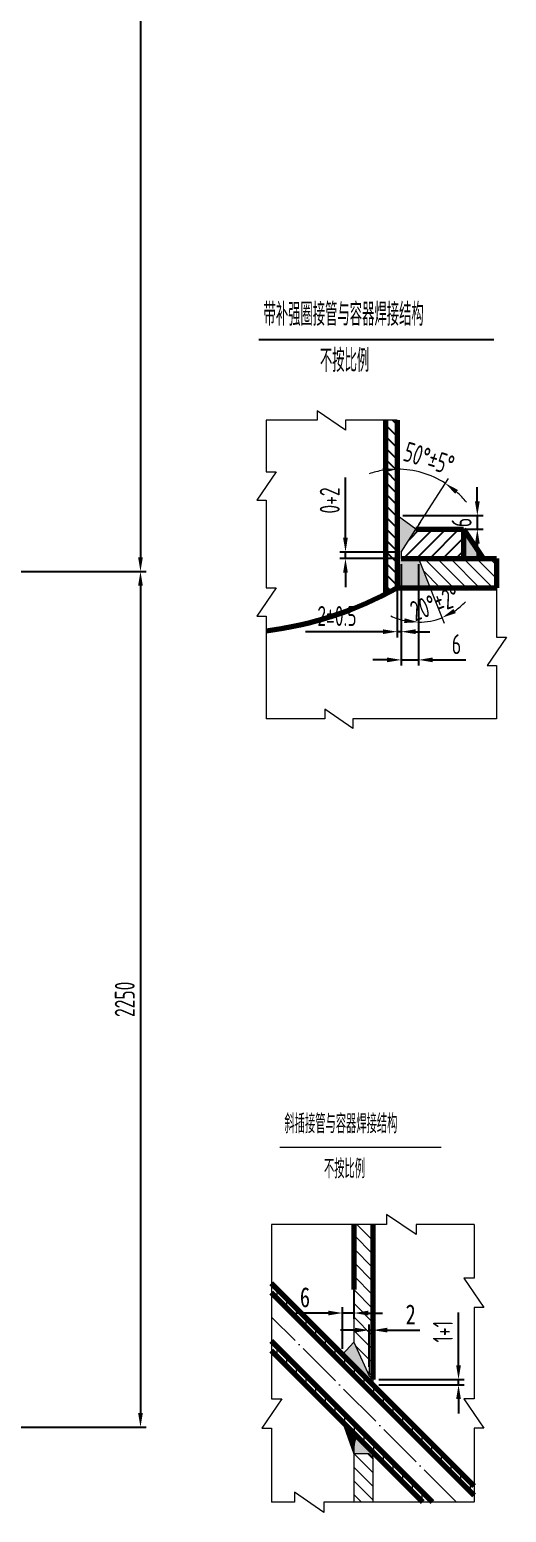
# Model space of a CAD drawing. Header units: millimetres. Extents: x -26868 to -17958, y -12097 to 518.
# Drawn here: x -22413 to -21160, y -8008 to -4110 of the extents above; entities that cross this region are included whole.
import ezdxf

# ---------------------------------------------------------------- set-up
doc = ezdxf.new("R2010")
doc.units = ezdxf.units.MM
doc.linetypes.add('ACAD_ISO04W100', pattern=[30, 24, -3, 0, -3])
for name, color, linetype, lineweight in [('中心线', 1, 'ACAD_ISO04W100', 18), ('标注', 7, 'Continuous', 18), ('粗实线', 4, 'Continuous', 70)]:
    doc.layers.add(name, color=color, linetype=linetype, lineweight=lineweight)
doc.styles.add('HGCAD', font='gbenor.shx', dxfattribs={"width": 0.75, "bigfont": 'gbcbig.shx'})
doc.dimstyles.new('HGCAD$0', dxfattribs={"dimscale": 15, "dimtxt": 3.5, "dimasz": 2.5, "dimexe": 1, "dimexo": 1, "dimgap": 1, "dimtad": 1, "dimdsep": 46, "dimtxsty": 'HGCAD', "dimcen": 0, "dimadec": 1, "dimazin": 0, "dimtfac": 1, "dimtmove": 0, "dimatfit": 1, "dimfxl": 1, "dimarcsym": 0})
doc.dimstyles.new('HGCAD$2', dxfattribs={"dimscale": 15, "dimtxt": 3.5, "dimasz": 2.5, "dimexe": 1, "dimexo": 1, "dimgap": 1, "dimtad": 2, "dimtih": 1, "dimdsep": 46, "dimtxsty": 'HGCAD', "dimcen": 0, "dimazin": 0, "dimtfac": 1, "dimtmove": 0, "dimatfit": 1, "dimfxl": 1, "dimarcsym": 0})

# ---------------------------------------------------------------- blocks, each defined once
blk = doc.blocks.new('*D18')
at = {"layer": 'Defpoints', "color": 0, "ltscale": 15}
for p in [(-23126.5, -1534.6), (-23250.3, -5534.6), (-22121.8, -5534.6)]:
    blk.add_point(p, dxfattribs=at)
at = {"layer": '标注', "color": 0, "lineweight": -2, "ltscale": 15}
for p, q in [((-23111.5, -1534.6), (-22106.8, -1534.6)), ((-22121.8, -1572.1), (-22121.8, -5497.1)), ((-23235.3, -5534.6), (-22106.8, -5534.6))]:
    blk.add_line(p, q, dxfattribs=at)
at = {"layer": '标注', "color": 0, "ltscale": 15}
for points in [[(-22128, -1572.1), (-22115.5, -1572.1), (-22121.8, -1534.6)], [(-22128, -5497.1), (-22115.5, -5497.1), (-22121.8, -5534.6)]]:
    blk.add_solid(points, dxfattribs=at)
at = {"layer": '标注', "color": 0, "ltscale": 15, "insert": (-22163, -3534.6), "char_height": 52.5, "attachment_point": 5, "rotation": 90, "style": 'HGCAD'}
blk.add_mtext('4000', dxfattribs=at)
blk = doc.blocks.new('*D40')
at = {"layer": 'Defpoints', "color": 0, "ltscale": 15}
for p in [(-21447, -5500.3), (-21436.1, -5500.3), (-21447, -5692.8)]:
    blk.add_point(p, dxfattribs=at)
at = {"layer": '标注', "color": 0, "lineweight": -2, "ltscale": 15}
for p, q in [((-21447, -5515.3), (-21447, -5707.8)), ((-21436.1, -5515.3), (-21436.1, -5707.8)), ((-21484.5, -5692.8), (-21688.3, -5692.8)), ((-21436.1, -5692.8), (-21447, -5692.8)), ((-21398.6, -5692.8), (-21361.1, -5692.8))]:
    blk.add_line(p, q, dxfattribs=at)
at = {"layer": '标注', "color": 0, "ltscale": 15}
for points in [[(-21484.5, -5686.5), (-21484.5, -5699), (-21447, -5692.8)], [(-21398.6, -5686.5), (-21398.6, -5699), (-21436.1, -5692.8)]]:
    blk.add_solid(points, dxfattribs=at)
at = {"layer": '标注', "color": 0, "ltscale": 15, "insert": (-21605.2, -5651.5), "char_height": 52.5, "attachment_point": 5, "style": 'HGCAD'}
blk.add_mtext('2%%p0.5', dxfattribs=at)
blk = doc.blocks.new('*D41')
at = {"layer": 'Defpoints', "color": 0, "ltscale": 15}
for p in [(-21436.1, -5500.3), (-21390.7, -5500.3), (-21390.7, -5766.9)]:
    blk.add_point(p, dxfattribs=at)
at = {"layer": '标注', "color": 0, "lineweight": -2, "ltscale": 15}
for p, q in [((-21436.1, -5515.3), (-21436.1, -5781.9)), ((-21390.7, -5515.3), (-21390.7, -5781.9)), ((-21473.6, -5766.9), (-21511.1, -5766.9)), ((-21436.1, -5766.9), (-21390.7, -5766.9)), ((-21353.2, -5766.9), (-21266.1, -5766.9))]:
    blk.add_line(p, q, dxfattribs=at)
at = {"layer": '标注', "color": 0, "ltscale": 15}
for points in [[(-21473.6, -5760.6), (-21473.6, -5773.1), (-21436.1, -5766.9)], [(-21353.2, -5760.6), (-21353.2, -5773.1), (-21390.7, -5766.9)]]:
    blk.add_solid(points, dxfattribs=at)
at = {"layer": '标注', "color": 0, "ltscale": 15, "insert": (-21290.9, -5725.6), "char_height": 52.5, "attachment_point": 5, "style": 'HGCAD'}
blk.add_mtext('6', dxfattribs=at)
blk = doc.blocks.new('*D42')
at = {"layer": 'Defpoints', "color": 0, "ltscale": 15}
for p in [(-21447, -5387.6), (-21397.9, -5423.5), (-21236.2, -5423.5)]:
    blk.add_point(p, dxfattribs=at)
at = {"layer": '标注', "color": 0, "lineweight": -2, "ltscale": 15}
for p, q in [((-21236.2, -5350.1), (-21236.2, -5312.6)), ((-21432, -5387.6), (-21221.2, -5387.6)), ((-21236.2, -5387.6), (-21236.2, -5423.5)), ((-21382.9, -5423.5), (-21221.2, -5423.5)), ((-21236.2, -5461), (-21236.2, -5498.5))]:
    blk.add_line(p, q, dxfattribs=at)
at = {"layer": '标注', "color": 0, "ltscale": 15}
for points in [[(-21242.4, -5350.1), (-21229.9, -5350.1), (-21236.2, -5387.6)], [(-21242.4, -5461), (-21229.9, -5461), (-21236.2, -5423.5)]]:
    blk.add_solid(points, dxfattribs=at)
at = {"layer": '标注', "color": 0, "ltscale": 15, "insert": (-21277.4, -5405.6), "char_height": 52.5, "attachment_point": 5, "rotation": 90, "style": 'HGCAD'}
blk.add_mtext('6', dxfattribs=at)
blk = doc.blocks.new('*D43')
at = {"layer": 'Defpoints', "color": 0, "ltscale": 15}
for p in [(-21436.1, -5483.3), (-21582.8, -5500.3), (-21436.1, -5500.3)]:
    blk.add_point(p, dxfattribs=at)
at = {"layer": '标注', "color": 0, "lineweight": -2, "ltscale": 15}
for p, q in [((-21582.8, -5445.8), (-21582.8, -5287.4)), ((-21451.1, -5483.3), (-21597.8, -5483.3)), ((-21582.8, -5500.3), (-21582.8, -5483.3)), ((-21451.1, -5500.3), (-21597.8, -5500.3)), ((-21582.8, -5537.8), (-21582.8, -5575.3))]:
    blk.add_line(p, q, dxfattribs=at)
at = {"layer": '标注', "color": 0, "ltscale": 15}
for points in [[(-21589.1, -5445.8), (-21576.6, -5445.8), (-21582.8, -5483.3)], [(-21589.1, -5537.8), (-21576.6, -5537.8), (-21582.8, -5500.3)]]:
    blk.add_solid(points, dxfattribs=at)
at = {"layer": '标注', "color": 0, "ltscale": 15, "insert": (-21624.1, -5347.9), "char_height": 52.5, "attachment_point": 5, "rotation": 90, "style": 'HGCAD'}
blk.add_mtext('0+2', dxfattribs=at)
blk = doc.blocks.new('*D44')
at = {"layer": 'Defpoints', "color": 0, "ltscale": 15}
for p in [(-21447, -5137), (-21402.7, -5269.8), (-21397.9, -5423.5), (-21436.1, -5483.3), (-21447, -5577.1)]:
    blk.add_point(p, dxfattribs=at)
at = {"layer": '标注', "color": 0, "ltscale": 15}
blk.add_line((-21389.8, -5410.9), (-21312.4, -5289.9), dxfattribs=at)
for start, end in [(99.1626, 108.3253), (57.3899, 90), (39.0646, 48.2272)]:
    blk.add_arc((-21447, -5500.3), 234.7, start, end, dxfattribs=at)
for points in [[(-21484.9, -5262.3), (-21483.9, -5274.8), (-21447, -5265.6)], [(-21294.4, -5330.2), (-21286.9, -5320.3), (-21320.5, -5302.6)]]:
    blk.add_solid(points, dxfattribs=at)
at = {"layer": '标注', "color": 0, "ltscale": 15, "insert": (-21363.2, -5237.4), "char_height": 52.5, "attachment_point": 5, "rotation": 342.3201, "style": 'HGCAD'}
blk.add_mtext('50%%d%%p5%%d', dxfattribs=at)
blk = doc.blocks.new('*D45')
at = {"layer": 'Defpoints', "color": 0, "ltscale": 15}
for p in [(-21390.7, -5500.3), (-21390.7, -5500.3), (-21390.7, -5602.2), (-21360.3, -5577.1), (-21369.7, -5666.6)]:
    blk.add_point(p, dxfattribs=at)
at = {"layer": '标注', "color": 0, "ltscale": 15}
for p, q in [((-21354.8, -5591.1), (-21323.5, -5670.1)), ((-21390.7, -5617.2), (-21390.7, -5682.9))]:
    blk.add_line(p, q, dxfattribs=at)
for start, end in [(244.3069, 257.1535), (304.44, 317.2866), (270, 291.5935)]:
    blk.add_arc((-21390.7, -5500.3), 167.6, start, end, dxfattribs=at)
for points in [[(-21293, -5644.1), (-21298.9, -5633), (-21329.1, -5656.2)], [(-21427.3, -5657.5), (-21428.7, -5669.9), (-21390.7, -5667.9)]]:
    blk.add_solid(points, dxfattribs=at)
at = {"layer": '标注', "color": 0, "ltscale": 15, "insert": (-21347.7, -5619.1), "char_height": 52.5, "attachment_point": 5, "rotation": 19.9336, "style": 'HGCAD'}
blk.add_mtext('20%%d%%p2%%D', dxfattribs=at)
blk = doc.blocks.new('*D11')
at = {"layer": 'Defpoints', "color": 0, "ltscale": 15}
for p in [(-21560.5, -7392.6), (-21590.5, -7483.9), (-21590.5, -7592.8)]:
    blk.add_point(p, dxfattribs=at)
at = {"layer": '标注', "color": 0, "lineweight": -2, "ltscale": 15}
for p, q in [((-21560.5, -7407.6), (-21560.5, -7498.9)), ((-21590.5, -7577.8), (-21590.5, -7468.9)), ((-21628, -7483.9), (-21713.1, -7483.9)), ((-21560.5, -7483.9), (-21590.5, -7483.9)), ((-21523, -7483.9), (-21485.5, -7483.9))]:
    blk.add_line(p, q, dxfattribs=at)
at = {"layer": '标注', "color": 0, "ltscale": 15}
for points in [[(-21628, -7477.7), (-21628, -7490.2), (-21590.5, -7483.9)], [(-21523, -7477.7), (-21523, -7490.2), (-21560.5, -7483.9)]]:
    blk.add_solid(points, dxfattribs=at)
at = {"layer": '标注', "color": 0, "ltscale": 15, "insert": (-21689.3, -7442.7), "char_height": 52.5, "attachment_point": 5, "style": 'HGCAD'}
blk.add_mtext('\\fFangSong_GB2312;6', dxfattribs=at)
blk = doc.blocks.new('*D12')
at = {"layer": 'Defpoints', "color": 0, "ltscale": 15}
for p in [(-21510.5, -7528.9), (-21520.5, -7640.4), (-21510.5, -7658.6)]:
    blk.add_point(p, dxfattribs=at)
at = {"layer": '标注', "color": 0, "lineweight": -2, "ltscale": 15}
for p, q in [((-21520.5, -7625.4), (-21520.5, -7513.9)), ((-21510.5, -7643.6), (-21510.5, -7513.9)), ((-21558, -7528.9), (-21595.5, -7528.9)), ((-21520.5, -7528.9), (-21510.5, -7528.9)), ((-21473, -7528.9), (-21387.4, -7528.9))]:
    blk.add_line(p, q, dxfattribs=at)
at = {"layer": '标注', "color": 0, "ltscale": 15}
for points in [[(-21558, -7522.6), (-21558, -7535.1), (-21520.5, -7528.9)], [(-21473, -7522.6), (-21473, -7535.1), (-21510.5, -7528.9)]]:
    blk.add_solid(points, dxfattribs=at)
at = {"layer": '标注', "color": 0, "ltscale": 15, "insert": (-21411.4, -7487.6), "char_height": 52.5, "attachment_point": 5, "style": 'HGCAD'}
blk.add_mtext('\\fFangSong_GB2312;2', dxfattribs=at)
blk = doc.blocks.new('*D26')
at = {"layer": 'Defpoints', "color": 0, "ltscale": 15}
for p in [(-21510.5, -7658.6), (-21510.5, -7672.8), (-21285.6, -7672.8)]:
    blk.add_point(p, dxfattribs=at)
at = {"layer": '标注', "color": 0, "lineweight": -2, "ltscale": 15}
for p, q in [((-21285.6, -7621.1), (-21285.6, -7482.4)), ((-21495.5, -7658.6), (-21270.6, -7658.6)), ((-21495.5, -7672.8), (-21270.6, -7672.8)), ((-21285.6, -7672.8), (-21285.6, -7658.6)), ((-21285.6, -7710.3), (-21285.6, -7747.8))]:
    blk.add_line(p, q, dxfattribs=at)
at = {"layer": '标注', "color": 0, "ltscale": 15}
for points in [[(-21291.9, -7621.1), (-21279.4, -7621.1), (-21285.6, -7658.6)], [(-21291.9, -7710.3), (-21279.4, -7710.3), (-21285.6, -7672.8)]]:
    blk.add_solid(points, dxfattribs=at)
at = {"layer": '标注', "color": 0, "ltscale": 15, "insert": (-21326.9, -7533), "char_height": 52.5, "attachment_point": 5, "rotation": 90, "style": 'HGCAD'}
blk.add_mtext('1+1', dxfattribs=at)
blk = doc.blocks.new('*D70')
at = {"layer": 'Defpoints', "color": 0, "ltscale": 15}
for p in [(-22333.3, -5534.6), (-23154.9, -7784.1), (-22121.8, -7784.1)]:
    blk.add_point(p, dxfattribs=at)
at = {"layer": '标注', "color": 0, "lineweight": -2, "ltscale": 15}
for p, q in [((-22318.3, -5534.6), (-22106.8, -5534.6)), ((-22121.8, -5572.1), (-22121.8, -7746.6)), ((-23139.9, -7784.1), (-22106.8, -7784.1))]:
    blk.add_line(p, q, dxfattribs=at)
at = {"layer": '标注', "color": 0, "ltscale": 15}
for points in [[(-22128, -5572.1), (-22115.5, -5572.1), (-22121.8, -5534.6)], [(-22128, -7746.6), (-22115.5, -7746.6), (-22121.8, -7784.1)]]:
    blk.add_solid(points, dxfattribs=at)
at = {"layer": '标注', "color": 0, "ltscale": 15, "insert": (-22163, -6659.3), "char_height": 52.5, "attachment_point": 5, "rotation": 90, "style": 'HGCAD'}
blk.add_mtext('2250', dxfattribs=at)

msp = doc.modelspace()

# ---------------------------------------------------------------- hatches: boundary and pattern name
at = {"linetype": 'ByBlock'}
h = msp.add_hatch(dxfattribs=at)
h.set_pattern_fill('ANSI31', color=256, scale=6.72, angle=90, style=0)
h.set_pattern_definition([(135, (-12161.518, 27597.08), (-15.08683, -15.08683), [])])
h.paths.add_polyline_path([(-21477.733, -5593.483, 0.00905515), (-21447.013, -5577.115), (-21447.013, -5136.957), (-21477.733, -5136.957)])
h = msp.add_hatch(dxfattribs=at)
h.set_pattern_fill('ANSI31', color=256, scale=7.68, style=0)
h.set_pattern_definition([(45, (-12161.518, 27597.08), (-17.242092, 17.242092), [])])
h.paths.add_polyline_path([(-21272.213, -5500.315), (-21272.213, -5423.515), (-21397.878, -5423.515), (-21436.119, -5483.287), (-21436.119, -5500.315)])
msp.add_hatch(color=256, dxfattribs=at).paths.add_polyline_path([(-21272.213, -5423.515), (-21272.213, -5500.315), (-21221.153, -5500.315)])
at = {"layer": '标注', "linetype": 'ByBlock'}
h = msp.add_hatch(color=256, dxfattribs=at)
h.paths.add_polyline_path([(-21390.745, -5500.315), (-21436.119, -5500.315), (-21436.119, -5483.287), (-21397.878, -5423.515), (-21447.013, -5387.602), (-21447.013, -5577.115), (-21360.348, -5577.115)])
h.paths.add_polyline_path([(-21272.213, -5440.809), (-21272.213, -5500.315), (-21221.153, -5500.315)])
h = msp.add_hatch(dxfattribs=at)
h.set_pattern_fill('ANSI31', color=256, scale=7.68, angle=90, style=0)
h.set_pattern_definition([(135, (16133.404, 18509.996), (-17.242092, -17.242092), [])])
h.paths.add_polyline_path([(-21185.893, -5562.7), (-21366.054, -5562.7), (-21360.348, -5577.115), (-21185.893, -5577.115)])
h.paths.add_polyline_path([(-21366.054, -5562.7), (-21185.893, -5562.7), (-21185.893, -5500.315), (-21390.745, -5500.315)])
at = {"layer": '标注', "ltscale": 20}
h = msp.add_hatch(dxfattribs=at)
h.set_pattern_fill('ANSI31', color=256, scale=8, angle=90, style=0)
h.set_pattern_definition([(135, (9377.94, 18071.028), (-17.960512, -17.960512), [])])
h.paths.add_polyline_path([(-21560.482, -7421.765), (-21560.482, -7560.217), (-21520.482, -7648.616), (-21510.482, -7658.616), (-21510.482, -7250.794), (-21560.482, -7250.794)])
h.paths.add_polyline_path([(-21560.482, -7980.805), (-21510.482, -7980.805), (-21510.482, -7863.677), (-21520.482, -7853.677), (-21560.482, -7853.677)])
h = msp.add_hatch(dxfattribs=at)
h.set_pattern_fill('ANSI31', color=256, scale=8, angle=45, style=0)
h.set_pattern_definition([(90, (9377.94, 18071.028), (-25.4, 5e-15), [])])
h.paths.add_polyline_path([(-21776.979, -7406.261), (-21776.979, -7431.01), (-21244.593, -7963.396), (-21244.593, -7938.647)])
h.paths.add_polyline_path([(-21776.979, -7558.289), (-21776.979, -7583.038), (-21379.213, -7980.805), (-21354.464, -7980.805)])
at = {"layer": '标注', "ltscale": 15}
h = msp.add_hatch(color=256, dxfattribs=at)
h.paths.add_polyline_path([(-21520.482, -7853.677), (-21510.482, -7863.677), (-21510.482, -7849.535), (-21553.364, -7806.653, 0.14212881), (-21560.482, -7853.677)])
h.paths.add_polyline_path([(-21560.482, -7560.217), (-21590.482, -7592.758), (-21510.482, -7672.758), (-21510.482, -7658.616), (-21520.482, -7648.616)])
h = msp.add_hatch(dxfattribs=at)
h.set_pattern_fill('_USER', color=256, style=0, pattern_type=0)
h.set_pattern_definition([(0, (-28270.0149, -12490.1943), (0, 1), [])])
h.paths.add_polyline_path([(-21590.482, -7769.535), (-21560.482, -7853.677, -0.14212881), (-21553.364, -7806.653)])

# ---------------------------------------------------------------- linework, layer by layer
at = {"linetype": 'ByBlock', "lineweight": -3}
msp.add_line((-21810.74, -4924.951), (-21192.388, -4924.951), dxfattribs=at)
at = {"layer": '中心线', "ltscale": 5}
msp.add_line((-21290.824, -7980.805), (-21776.979, -7494.65), dxfattribs=at)
at = {"layer": '标注', "linetype": 'ByBlock'}
for p, q in [((-21656.872, -5136.957), (-21791.382, -5136.957)), ((-21791.382, -5136.957), (-21791.382, -5272.634)), ((-21582.69, -5162.941), (-21656.872, -5112.153)), ((-21656.872, -5112.153), (-21656.872, -5136.957)), ((-21447.013, -5136.957), (-21582.69, -5136.957)), ((-21582.69, -5136.957), (-21582.69, -5162.941)), ((-21765.399, -5272.634), (-21816.187, -5346.817)), ((-21791.382, -5272.634), (-21765.399, -5272.634)), ((-21816.187, -5346.817), (-21791.382, -5346.817)), ((-21791.382, -5346.817), (-21791.382, -5481.327)), ((-21791.382, -5481.327), (-21791.382, -5577.394)), ((-21765.399, -5577.394), (-21816.187, -5651.576)), ((-21791.382, -5577.394), (-21765.399, -5577.394)), ((-21185.893, -5577.115), (-21185.893, -5707.441)), ((-21185.893, -5577.115), (-21185.893, -5707.441)), ((-21816.187, -5651.576), (-21791.382, -5651.576)), ((-21791.382, -5651.576), (-21791.382, -5921.484)), ((-21159.91, -5707.441), (-21210.697, -5781.623)), ((-21185.893, -5707.441), (-21159.91, -5707.441)), ((-21210.697, -5781.623), (-21185.893, -5781.623)), ((-21185.893, -5781.623), (-21185.893, -5837.767)), ((-21185.893, -5786.974), (-21185.893, -5921.484)), ((-21637.31, -5921.484), (-21791.382, -5921.484)), ((-21563.127, -5947.468), (-21637.31, -5896.68)), ((-21637.31, -5896.68), (-21637.31, -5921.484)), ((-21413.073, -5921.484), (-21563.127, -5921.484)), ((-21563.127, -5921.484), (-21563.127, -5947.468)), ((-21185.893, -5921.484), (-21413.073, -5921.484)), ((-21397.4, -7277.86), (-21474.673, -7224.957)), ((-21474.673, -7224.957), (-21474.673, -7250.794)), ((-21474.673, -7250.794), (-21776.979, -7250.794)), ((-21776.979, -7250.794), (-21776.979, -7609.513)), ((-21244.593, -7250.794), (-21397.4, -7250.794)), ((-21397.4, -7250.794), (-21397.4, -7277.86)), ((-21244.593, -7250.794), (-21244.593, -7392.124)), ((-21244.593, -7392.124), (-21271.659, -7392.124)), ((-21271.659, -7392.124), (-21218.755, -7469.398)), ((-21218.755, -7469.398), (-21244.593, -7469.398)), ((-21244.593, -7469.398), (-21244.593, -7609.513)), ((-21776.979, -7609.513), (-21776.979, -7709.583)), ((-21244.593, -7609.513), (-21244.593, -7709.583)), ((-21749.913, -7709.583), (-21802.817, -7786.856)), ((-21776.979, -7709.583), (-21749.913, -7709.583)), ((-21244.593, -7709.583), (-21271.659, -7709.583)), ((-21271.659, -7709.583), (-21218.755, -7786.856)), ((-21802.817, -7786.856), (-21776.979, -7786.856)), ((-21776.979, -7786.856), (-21776.979, -7980.805)), ((-21218.755, -7786.856), (-21244.593, -7786.856)), ((-21244.593, -7786.856), (-21244.593, -7980.805)), ((-21716.977, -7980.805), (-21776.979, -7980.805)), ((-21639.704, -8007.871), (-21716.977, -7954.967)), ((-21716.977, -7954.967), (-21716.977, -7980.805)), ((-21405.025, -7980.805), (-21639.704, -7980.805)), ((-21639.704, -7980.805), (-21639.704, -8007.871)), ((-21245.653, -7980.805), (-21405.025, -7980.805))]:
    msp.add_line(p, q, dxfattribs=at)
at = {"layer": '标注', "ltscale": 15}
for p, q in [((-21397.878, -5423.515), (-21447.013, -5387.602)), ((-21385.462, -5404.107), (-21397.878, -5423.515)), ((-21436.119, -5483.287), (-21397.878, -5423.515)), ((-21436.119, -5483.287), (-21436.119, -5500.315)), ((-21390.745, -5500.315), (-21360.348, -5577.115)), ((-21360.348, -5577.115), (-21351.869, -5598.538)), ((-21560.482, -7407.617), (-21560.482, -7560.217)), ((-21560.482, -7560.217), (-21590.482, -7592.758)), ((-21560.482, -7560.217), (-21520.482, -7648.616)), ((-21520.482, -7615.019), (-21520.482, -7644.487)), ((-21520.482, -7648.616), (-21520.482, -7640.357)), ((-21510.482, -7658.616), (-21520.482, -7648.616)), ((-21510.482, -7658.616), (-21510.482, -7672.758)), ((-21590.482, -7769.535), (-21560.482, -7853.677)), ((-21520.482, -7853.677), (-21560.482, -7853.677)), ((-21560.482, -7853.677), (-21560.482, -7980.805)), ((-21510.482, -7863.677), (-21520.482, -7853.677)), ((-21510.482, -7863.677), (-21510.482, -7849.535)), ((-21510.482, -7863.677), (-21510.482, -7980.805)), ((-21480.482, -7880.499), (-21480.482, -7882.544))]:
    msp.add_line(p, q, dxfattribs=at)
at = {"layer": '标注'}
msp.add_line((-21755.292, -7047.765), (-21331.268, -7047.765), dxfattribs=at)
at = {"layer": '标注', "ltscale": 15}
msp.add_arc((-21475.879, -7842.432), 85.347, 155.214794, 187.571604, dxfattribs=at)
at = {"layer": '粗实线', "linetype": 'ByBlock'}
for p, q in [((-21477.733, -5136.957), (-21477.733, -5593.483)), ((-21447.013, -5136.957), (-21447.013, -5577.115)), ((-21397.878, -5423.515), (-21272.213, -5423.515)), ((-21272.213, -5423.515), (-21272.213, -5500.315)), ((-21272.213, -5423.515), (-21221.153, -5500.315)), ((-21436.119, -5500.315), (-21185.893, -5500.315)), ((-21185.893, -5500.315), (-21185.893, -5577.115)), ((-21447.013, -5577.115), (-21185.893, -5577.115))]:
    msp.add_line(p, q, dxfattribs=at)
at = {"layer": '粗实线'}
for p, q in [((-21560.482, -7250.794), (-21560.482, -7421.765)), ((-21510.482, -7250.794), (-21510.482, -7658.616)), ((-21244.593, -7938.647), (-21776.979, -7406.261)), ((-21244.593, -7963.396), (-21776.979, -7431.01)), ((-21354.464, -7980.805), (-21776.979, -7558.289)), ((-21379.213, -7980.805), (-21776.979, -7583.038))]:
    msp.add_line(p, q, dxfattribs=at)
at = {"layer": '粗实线', "linetype": 'ByBlock'}
msp.add_arc((-21914.235, -4737.232), 961.093, 277.343968, 299.08692, dxfattribs=at)

# ---------------------------------------------------------------- texts
at = {"layer": '标注', "ltscale": 20, "attachment_point": 1, "style": 'HGCAD'}
for s, insert, char_height, width in [('带补强圈接管与容器焊接结构', (-21798.288, -4828.592), 60, 1220.65947), ('不按比例', (-21649.934, -4949.897), 60, 354.07024), ('斜插接管与容器焊接结构', (-21743.247, -6961.312), 50, 1077.77028), ('不按比例', (-21639.407, -7079.9), 50, 368.82317)]:
    msp.add_mtext(s, dxfattribs=dict(at, insert=insert, char_height=char_height, width=width))

# ---------------------------------------------------------------- dimensions: what is measured, and where the dimension line sits
at = {"layer": '标注', "ltscale": 15}
dim = msp.add_linear_dim(base=(-22121.777, -5534.561), p1=(-23126.475, -1534.561), p2=(-23250.281, -5534.561), angle=90, dimstyle='HGCAD$0', dxfattribs=at)
dim.commit()
dim.dimension.update_dxf_attribs({"geometry": '*D18', "text_midpoint": (-22121.777, -3534.561), "dimtype": 160})
for base, line1, line2, text, picture, middle in [((-21402.744, -5269.782), ((-21436.119, -5483.287), (-21397.878, -5423.515)), ((-21447.013, -5136.957), (-21447.013, -5577.115)), '50%%d%%p5%%d', '*D44', (-21375.722, -5276.657)), ((-21369.746, -5666.596), ((-21390.745, -5500.315), (-21390.745, -5602.19)), ((-21390.745, -5500.315), (-21360.348, -5577.115)), '20%%d%%p2%%D', '*D45', (-21333.605, -5657.875))]:
    dim = msp.add_angular_dim_2l(base=base, line1=line1, line2=line2, text=text, dimstyle='HGCAD$2', override={"dimtad": 1, "dimtih": 0, "dimdec": 1, "dimadec": 1, "dimazin": 2}, dxfattribs=at)
    dim.commit()
    dim.dimension.update_dxf_attribs({"geometry": picture, "text_midpoint": middle, "dimtype": 162})
for base, p1, p2, angle, text, picture, middle in [((-21582.831, -5500.315), (-21436.119, -5483.287), (-21436.119, -5500.315), 90, '0+2', '*D43', (-21582.831, -5347.854)), ((-21236.194, -5423.515), (-21447.013, -5387.602), (-21397.878, -5423.515), 90, '6', '*D42', (-21236.194, -5405.558)), ((-21510.482, -7528.862), (-21520.482, -7640.357), (-21510.482, -7658.616), 180, '\\fFangSong_GB2312;2', '*D12', (-21411.436, -7528.862)), ((-21285.605, -7672.758), (-21510.482, -7658.616), (-21510.482, -7672.758), 90, '1+1', '*D26', (-21285.605, -7533.027))]:
    dim = msp.add_linear_dim(base=base, p1=p1, p2=p2, angle=angle, text=text, dimstyle='HGCAD$0', dxfattribs=at)
    dim.commit()
    dim.dimension.update_dxf_attribs({"geometry": picture, "text_midpoint": middle, "dimtype": 160})
dim = msp.add_linear_dim(base=(-22121.777, -7784.084), p1=(-22333.348, -5534.561), p2=(-23154.899, -7784.084), angle=90, text='2250', dimstyle='HGCAD$0', dxfattribs=at)
dim.commit()
dim.dimension.update_dxf_attribs({"geometry": '*D70', "text_midpoint": (-22163.027, -6659.323)})
for base, p1, p2, text, picture, middle in [((-21447.013, -5692.767), (-21436.119, -5500.315), (-21447.013, -5500.315), '2%%p0.5', '*D40', (-21605.162, -5651.517)), ((-21390.745, -5766.883), (-21436.119, -5500.315), (-21390.745, -5500.315), '6', '*D41', (-21290.902, -5725.633)), ((-21590.482, -7483.917), (-21560.482, -7392.617), (-21590.482, -7592.758), '\\fFangSong_GB2312;6', '*D11', (-21689.315, -7442.667))]:
    dim = msp.add_linear_dim(base=base, p1=p1, p2=p2, text=text, dimstyle='HGCAD$0', dxfattribs=at)
    dim.commit()
    dim.dimension.update_dxf_attribs({"geometry": picture, "text_midpoint": middle})

doc.saveas('drawing.dxf')
